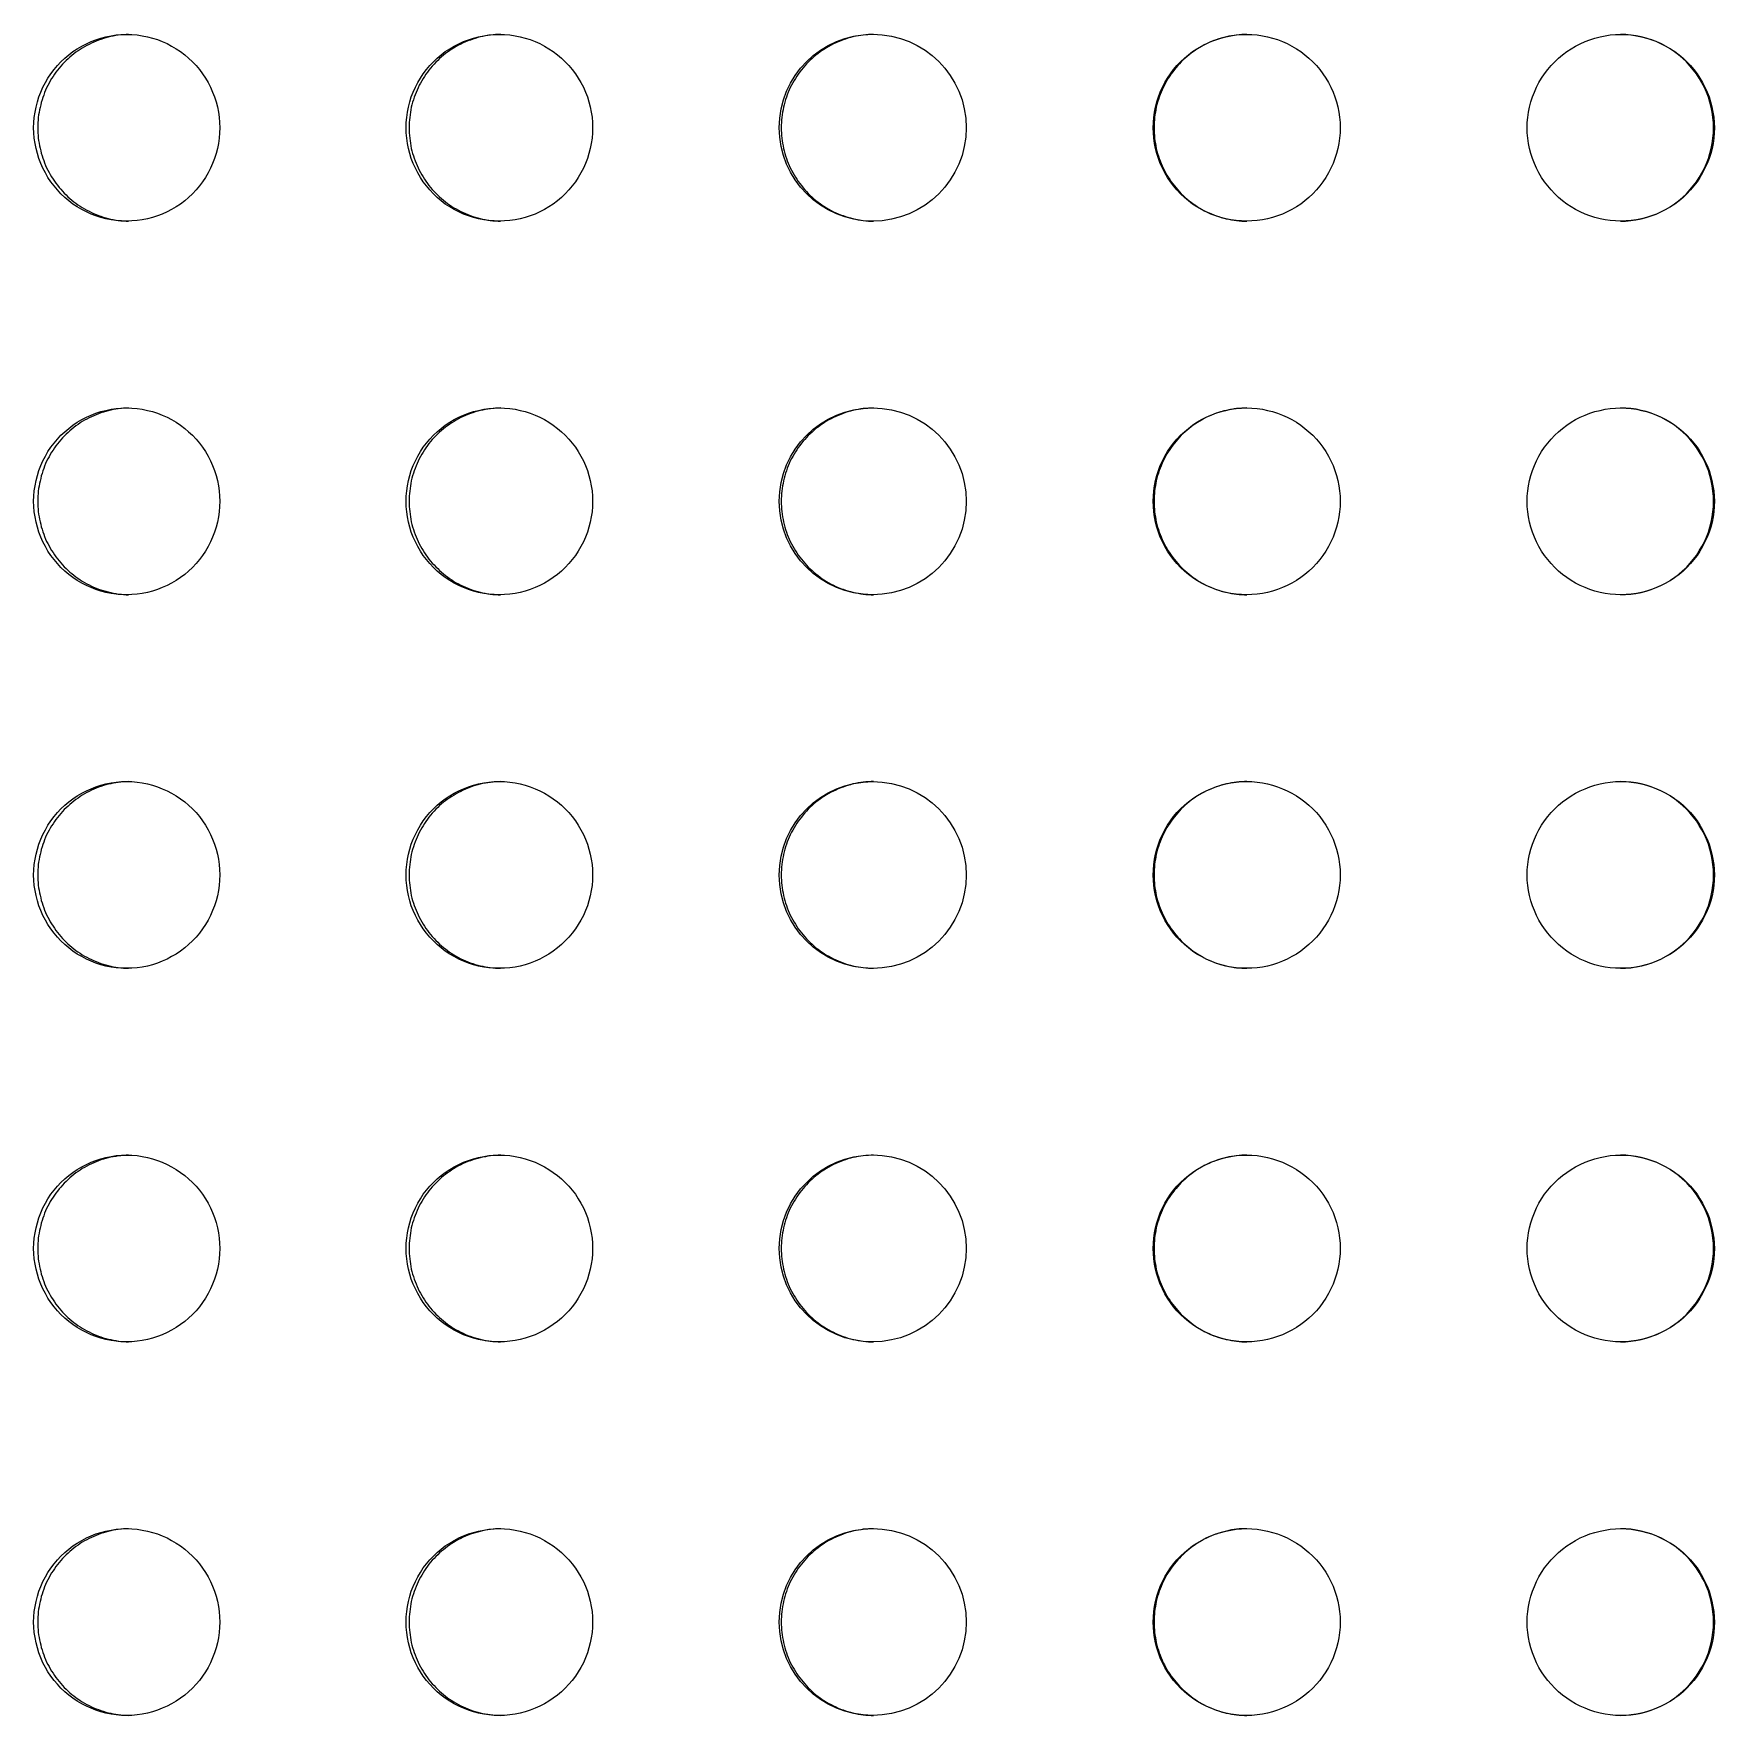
# Model space of a CAD drawing. Extents: x 0 to 246, y 3 to 226.
# Drawn here: x 85.6 to 101.77, y 76.25 to 92.44 of the extents above; entities that cross this region are included whole.
import ezdxf

# ---------------------------------------------------------------- set-up
doc = ezdxf.new("R2010")
doc.units = 0
doc.layers.add('LIVELLO_1', color=160, linetype='Continuous')

# ---------------------------------------------------------------- blocks, each defined once
blk = doc.blocks.new('AI9-BLK1')
at = {"layer": 'LIVELLO_1', "color": 7}
for centre in [(-29.177, -19.217), (-29.177, -22.811), (-29.177, -26.406), (-29.177, -29.998), (-29.177, -33.592)]:
    blk.add_circle(centre, 0.899, dxfattribs=at)
for points, knots in [([(-37.249, -19.217), (-37.249, -19.351), (-37.217, -19.486), (-37.159, -19.607), (-37.102, -19.728), (-37.016, -19.836), (-36.911, -19.921), (-36.807, -20.004), (-36.684, -20.063), (-36.553, -20.094), (-36.422, -20.123), (-36.286, -20.123), (-36.155, -20.094), (-36.025, -20.063), (-35.901, -20.004), (-35.796, -19.921), (-35.692, -19.836), (-35.606, -19.728), (-35.548, -19.607), (-35.489, -19.487), (-35.459, -19.353), (-35.459, -19.217), (-35.459, -19.083), (-35.489, -18.949), (-35.548, -18.828), (-35.606, -18.708), (-35.692, -18.599), (-35.796, -18.515), (-35.901, -18.432), (-36.025, -18.371), (-36.155, -18.342), (-36.286, -18.312), (-36.422, -18.312), (-36.553, -18.342), (-36.684, -18.373), (-36.807, -18.432), (-36.911, -18.515), (-37.016, -18.599), (-37.102, -18.708), (-37.159, -18.828), (-37.217, -18.949), (-37.249, -19.085), (-37.249, -19.217)], [0, 0, 0, 0, 1, 1, 1, 2, 2, 2, 3, 3, 3, 4, 4, 4, 5, 5, 5, 6, 6, 6, 7, 7, 7, 8, 8, 8, 9, 9, 9, 10, 10, 10, 11, 11, 11, 12, 12, 12, 13, 13, 13, 14, 14, 14, 14]), ([(-36.335, -18.32), (-36.402, -18.322), (-36.468, -18.329), (-36.531, -18.346), (-36.595, -18.362), (-36.656, -18.385), (-36.716, -18.416), (-36.775, -18.444), (-36.83, -18.48), (-36.881, -18.522), (-36.932, -18.564), (-36.979, -18.612), (-37.019, -18.663), (-37.06, -18.716), (-37.095, -18.772), (-37.124, -18.833), (-37.151, -18.894), (-37.173, -18.957), (-37.187, -19.022), (-37.203, -19.085), (-37.209, -19.151), (-37.209, -19.217), (-37.209, -19.284), (-37.203, -19.35), (-37.187, -19.415), (-37.173, -19.479), (-37.151, -19.542), (-37.124, -19.602), (-37.095, -19.662), (-37.06, -19.719), (-37.019, -19.771), (-36.979, -19.824), (-36.933, -19.871), (-36.882, -19.914), (-36.832, -19.955), (-36.775, -19.992), (-36.716, -20.02), (-36.658, -20.051), (-36.595, -20.073), (-36.531, -20.09), (-36.468, -20.106), (-36.402, -20.115), (-36.335, -20.116)], [0, 0, 0, 0, 1, 1, 1, 2, 2, 2, 3, 3, 3, 4, 4, 4, 5, 5, 5, 6, 6, 6, 7, 7, 7, 8, 8, 8, 9, 9, 9, 10, 10, 10, 11, 11, 11, 12, 12, 12, 13, 13, 13, 14, 14, 14, 14]), ([(-33.666, -19.217), (-33.666, -19.351), (-33.636, -19.486), (-33.577, -19.607), (-33.519, -19.728), (-33.433, -19.836), (-33.329, -19.921), (-33.224, -20.004), (-33.1, -20.063), (-32.969, -20.094), (-32.838, -20.123), (-32.7, -20.123), (-32.569, -20.094), (-32.439, -20.063), (-32.314, -20.004), (-32.21, -19.921), (-32.105, -19.836), (-32.019, -19.728), (-31.961, -19.607), (-31.902, -19.487), (-31.872, -19.353), (-31.872, -19.217), (-31.872, -19.083), (-31.902, -18.949), (-31.961, -18.828), (-32.019, -18.708), (-32.105, -18.599), (-32.21, -18.515), (-32.314, -18.432), (-32.439, -18.371), (-32.569, -18.342), (-32.7, -18.312), (-32.838, -18.312), (-32.969, -18.342), (-33.1, -18.373), (-33.224, -18.432), (-33.329, -18.515), (-33.433, -18.599), (-33.519, -18.708), (-33.577, -18.828), (-33.636, -18.949), (-33.666, -19.085), (-33.666, -19.217)], [0, 0, 0, 0, 1, 1, 1, 2, 2, 2, 3, 3, 3, 4, 4, 4, 5, 5, 5, 6, 6, 6, 7, 7, 7, 8, 8, 8, 9, 9, 9, 10, 10, 10, 11, 11, 11, 12, 12, 12, 13, 13, 13, 14, 14, 14, 14]), ([(-32.755, -18.32), (-32.821, -18.32), (-32.887, -18.329), (-32.953, -18.344), (-33.017, -18.36), (-33.079, -18.384), (-33.139, -18.412), (-33.199, -18.442), (-33.254, -18.479), (-33.307, -18.519), (-33.358, -18.562), (-33.404, -18.61), (-33.446, -18.662), (-33.487, -18.715), (-33.521, -18.771), (-33.55, -18.832), (-33.579, -18.892), (-33.6, -18.955), (-33.616, -19.02), (-33.629, -19.085), (-33.637, -19.151), (-33.637, -19.217), (-33.637, -19.285), (-33.629, -19.35), (-33.616, -19.416), (-33.6, -19.48), (-33.579, -19.544), (-33.55, -19.603), (-33.521, -19.664), (-33.487, -19.72), (-33.446, -19.773), (-33.404, -19.825), (-33.358, -19.874), (-33.307, -19.915), (-33.256, -19.957), (-33.199, -19.993), (-33.14, -20.022), (-33.081, -20.053), (-33.017, -20.074), (-32.953, -20.092), (-32.889, -20.106), (-32.823, -20.115), (-32.757, -20.116)], [0, 0, 0, 0, 1, 1, 1, 2, 2, 2, 3, 3, 3, 4, 4, 4, 5, 5, 5, 6, 6, 6, 7, 7, 7, 8, 8, 8, 9, 9, 9, 10, 10, 10, 11, 11, 11, 12, 12, 12, 13, 13, 13, 14, 14, 14, 14]), ([(-29.169, -18.32), (-29.235, -18.32), (-29.302, -18.328), (-29.367, -18.343), (-29.432, -18.359), (-29.494, -18.382), (-29.554, -18.41), (-29.615, -18.441), (-29.672, -18.478), (-29.723, -18.518), (-29.775, -18.56), (-29.822, -18.608), (-29.863, -18.661), (-29.904, -18.713), (-29.941, -18.77), (-29.97, -18.83), (-29.999, -18.891), (-30.02, -18.954), (-30.034, -19.02), (-30.049, -19.085), (-30.057, -19.151), (-30.057, -19.217), (-30.057, -19.285), (-30.049, -19.351), (-30.034, -19.416), (-30.02, -19.482), (-29.999, -19.544), (-29.97, -19.604), (-29.941, -19.665), (-29.904, -19.722), (-29.863, -19.774), (-29.822, -19.828), (-29.775, -19.875), (-29.723, -19.918), (-29.672, -19.958), (-29.615, -19.995), (-29.554, -20.026), (-29.495, -20.054), (-29.432, -20.075), (-29.367, -20.092), (-29.302, -20.108), (-29.235, -20.116), (-29.169, -20.116)], [0, 0, 0, 0, 1, 1, 1, 2, 2, 2, 3, 3, 3, 4, 4, 4, 5, 5, 5, 6, 6, 6, 7, 7, 7, 8, 8, 8, 9, 9, 9, 10, 10, 10, 11, 11, 11, 12, 12, 12, 13, 13, 13, 14, 14, 14, 14]), ([(-26.479, -19.217), (-26.479, -19.351), (-26.449, -19.486), (-26.39, -19.607), (-26.332, -19.728), (-26.246, -19.836), (-26.14, -19.921), (-26.036, -20.004), (-25.911, -20.063), (-25.781, -20.094), (-25.648, -20.123), (-25.511, -20.123), (-25.379, -20.094), (-25.248, -20.063), (-25.124, -20.004), (-25.019, -19.921), (-24.914, -19.836), (-24.828, -19.728), (-24.769, -19.607), (-24.711, -19.487), (-24.68, -19.353), (-24.68, -19.217), (-24.68, -19.083), (-24.711, -18.949), (-24.769, -18.828), (-24.828, -18.708), (-24.914, -18.599), (-25.019, -18.515), (-25.124, -18.432), (-25.248, -18.371), (-25.379, -18.342), (-25.511, -18.312), (-25.648, -18.312), (-25.781, -18.342), (-25.911, -18.373), (-26.036, -18.432), (-26.14, -18.515), (-26.246, -18.599), (-26.332, -18.706), (-26.39, -18.828), (-26.449, -18.949), (-26.479, -19.085), (-26.479, -19.217)], [0, 0, 0, 0, 1, 1, 1, 2, 2, 2, 3, 3, 3, 4, 4, 4, 5, 5, 5, 6, 6, 6, 7, 7, 7, 8, 8, 8, 9, 9, 9, 10, 10, 10, 11, 11, 11, 12, 12, 12, 13, 13, 13, 14, 14, 14, 14]), ([(-25.577, -18.32), (-25.643, -18.32), (-25.71, -18.327), (-25.775, -18.342), (-25.841, -18.356), (-25.904, -18.381), (-25.965, -18.409), (-26.025, -18.439), (-26.082, -18.475), (-26.134, -18.515), (-26.187, -18.559), (-26.234, -18.605), (-26.275, -18.658), (-26.318, -18.712), (-26.354, -18.768), (-26.383, -18.829), (-26.412, -18.89), (-26.434, -18.953), (-26.449, -19.019), (-26.463, -19.085), (-26.471, -19.151), (-26.471, -19.217), (-26.471, -19.285), (-26.463, -19.351), (-26.449, -19.417), (-26.434, -19.482), (-26.412, -19.545), (-26.383, -19.606), (-26.354, -19.666), (-26.318, -19.724), (-26.275, -19.777), (-26.234, -19.829), (-26.187, -19.878), (-26.134, -19.919), (-26.082, -19.96), (-26.025, -19.998), (-25.965, -20.027), (-25.904, -20.055), (-25.841, -20.077), (-25.776, -20.093), (-25.71, -20.108), (-25.644, -20.116), (-25.577, -20.116)], [0, 0, 0, 0, 1, 1, 1, 2, 2, 2, 3, 3, 3, 4, 4, 4, 5, 5, 5, 6, 6, 6, 7, 7, 7, 8, 8, 8, 9, 9, 9, 10, 10, 10, 11, 11, 11, 12, 12, 12, 13, 13, 13, 14, 14, 14, 14]), ([(-22.882, -19.217), (-22.882, -19.351), (-22.85, -19.486), (-22.792, -19.607), (-22.733, -19.728), (-22.647, -19.836), (-22.541, -19.921), (-22.436, -20.004), (-22.312, -20.063), (-22.181, -20.094), (-22.05, -20.123), (-21.912, -20.123), (-21.782, -20.094), (-21.651, -20.063), (-21.525, -20.004), (-21.42, -19.921), (-21.315, -19.836), (-21.229, -19.728), (-21.171, -19.607), (-21.111, -19.487), (-21.081, -19.353), (-21.081, -19.217), (-21.081, -19.083), (-21.113, -18.949), (-21.171, -18.828), (-21.229, -18.708), (-21.315, -18.599), (-21.42, -18.515), (-21.525, -18.432), (-21.651, -18.371), (-21.782, -18.342), (-21.912, -18.312), (-22.05, -18.312), (-22.181, -18.342), (-22.312, -18.373), (-22.436, -18.432), (-22.541, -18.515), (-22.647, -18.599), (-22.733, -18.706), (-22.792, -18.828), (-22.85, -18.949), (-22.882, -19.085), (-22.882, -19.217)], [0, 0, 0, 0, 1, 1, 1, 2, 2, 2, 3, 3, 3, 4, 4, 4, 5, 5, 5, 6, 6, 6, 7, 7, 7, 8, 8, 8, 9, 9, 9, 10, 10, 10, 11, 11, 11, 12, 12, 12, 13, 13, 13, 14, 14, 14, 14]), ([(-21.984, -20.116), (-21.852, -20.116), (-21.717, -20.085), (-21.595, -20.027), (-21.474, -19.969), (-21.366, -19.882), (-21.284, -19.777), (-21.201, -19.672), (-21.14, -19.548), (-21.111, -19.417), (-21.081, -19.287), (-21.081, -19.149), (-21.111, -19.019), (-21.14, -18.888), (-21.2, -18.764), (-21.284, -18.659), (-21.366, -18.554), (-21.474, -18.467), (-21.595, -18.409), (-21.717, -18.35), (-21.85, -18.32), (-21.984, -18.32)], [0, 0, 0, 0, 1, 1, 1, 2, 2, 2, 3, 3, 3, 4, 4, 4, 5, 5, 5, 6, 6, 6, 7, 7, 7, 7]), ([(-37.249, -22.811), (-37.249, -22.944), (-37.217, -23.08), (-37.159, -23.201), (-37.102, -23.322), (-37.016, -23.43), (-36.911, -23.514), (-36.807, -23.598), (-36.684, -23.658), (-36.553, -23.687), (-36.422, -23.717), (-36.286, -23.717), (-36.155, -23.687), (-36.025, -23.658), (-35.901, -23.598), (-35.796, -23.514), (-35.692, -23.43), (-35.606, -23.322), (-35.548, -23.201), (-35.489, -23.08), (-35.459, -22.946), (-35.459, -22.811), (-35.459, -22.678), (-35.489, -22.542), (-35.548, -22.421), (-35.606, -22.301), (-35.692, -22.192), (-35.796, -22.109), (-35.901, -22.025), (-36.025, -21.964), (-36.155, -21.936), (-36.286, -21.905), (-36.422, -21.905), (-36.553, -21.936), (-36.684, -21.965), (-36.807, -22.025), (-36.911, -22.109), (-37.016, -22.192), (-37.102, -22.301), (-37.159, -22.421), (-37.217, -22.543), (-37.249, -22.678), (-37.249, -22.811)], [0, 0, 0, 0, 1, 1, 1, 2, 2, 2, 3, 3, 3, 4, 4, 4, 5, 5, 5, 6, 6, 6, 7, 7, 7, 8, 8, 8, 9, 9, 9, 10, 10, 10, 11, 11, 11, 12, 12, 12, 13, 13, 13, 14, 14, 14, 14]), ([(-36.335, -21.913), (-36.402, -21.914), (-36.468, -21.924), (-36.531, -21.94), (-36.595, -21.955), (-36.656, -21.979), (-36.716, -22.008), (-36.775, -22.038), (-36.83, -22.073), (-36.881, -22.116), (-36.932, -22.158), (-36.979, -22.207), (-37.019, -22.258), (-37.06, -22.309), (-37.095, -22.367), (-37.124, -22.426), (-37.151, -22.486), (-37.173, -22.551), (-37.187, -22.616), (-37.203, -22.679), (-37.209, -22.746), (-37.209, -22.811), (-37.209, -22.877), (-37.203, -22.943), (-37.187, -23.008), (-37.173, -23.073), (-37.151, -23.137), (-37.124, -23.196), (-37.095, -23.256), (-37.06, -23.313), (-37.019, -23.365), (-36.979, -23.418), (-36.933, -23.465), (-36.882, -23.507), (-36.832, -23.548), (-36.775, -23.586), (-36.716, -23.615), (-36.658, -23.646), (-36.595, -23.667), (-36.531, -23.683), (-36.468, -23.701), (-36.402, -23.709), (-36.335, -23.71)], [0, 0, 0, 0, 1, 1, 1, 2, 2, 2, 3, 3, 3, 4, 4, 4, 5, 5, 5, 6, 6, 6, 7, 7, 7, 8, 8, 8, 9, 9, 9, 10, 10, 10, 11, 11, 11, 12, 12, 12, 13, 13, 13, 14, 14, 14, 14]), ([(-33.666, -22.811), (-33.666, -22.944), (-33.636, -23.08), (-33.577, -23.201), (-33.519, -23.322), (-33.433, -23.43), (-33.329, -23.514), (-33.224, -23.598), (-33.1, -23.658), (-32.969, -23.687), (-32.838, -23.717), (-32.7, -23.717), (-32.569, -23.687), (-32.439, -23.658), (-32.314, -23.598), (-32.21, -23.514), (-32.105, -23.43), (-32.019, -23.322), (-31.961, -23.201), (-31.902, -23.08), (-31.872, -22.946), (-31.872, -22.811), (-31.872, -22.678), (-31.902, -22.542), (-31.961, -22.421), (-32.019, -22.301), (-32.105, -22.192), (-32.21, -22.109), (-32.314, -22.025), (-32.439, -21.964), (-32.569, -21.936), (-32.7, -21.905), (-32.838, -21.905), (-32.969, -21.936), (-33.1, -21.965), (-33.224, -22.025), (-33.329, -22.109), (-33.433, -22.192), (-33.519, -22.301), (-33.577, -22.421), (-33.636, -22.543), (-33.666, -22.678), (-33.666, -22.811)], [0, 0, 0, 0, 1, 1, 1, 2, 2, 2, 3, 3, 3, 4, 4, 4, 5, 5, 5, 6, 6, 6, 7, 7, 7, 8, 8, 8, 9, 9, 9, 10, 10, 10, 11, 11, 11, 12, 12, 12, 13, 13, 13, 14, 14, 14, 14]), ([(-32.755, -21.913), (-32.821, -21.913), (-32.887, -21.924), (-32.953, -21.939), (-33.017, -21.953), (-33.079, -21.977), (-33.139, -22.006), (-33.199, -22.037), (-33.254, -22.072), (-33.307, -22.114), (-33.358, -22.155), (-33.404, -22.202), (-33.446, -22.255), (-33.487, -22.308), (-33.521, -22.364), (-33.55, -22.425), (-33.579, -22.485), (-33.6, -22.548), (-33.616, -22.614), (-33.629, -22.679), (-33.637, -22.745), (-33.637, -22.811), (-33.637, -22.877), (-33.629, -22.943), (-33.616, -23.009), (-33.6, -23.075), (-33.579, -23.138), (-33.55, -23.197), (-33.521, -23.258), (-33.487, -23.314), (-33.446, -23.367), (-33.404, -23.419), (-33.358, -23.466), (-33.307, -23.508), (-33.256, -23.551), (-33.199, -23.588), (-33.14, -23.617), (-33.081, -23.647), (-33.017, -23.67), (-32.953, -23.685), (-32.889, -23.701), (-32.823, -23.709), (-32.757, -23.71)], [0, 0, 0, 0, 1, 1, 1, 2, 2, 2, 3, 3, 3, 4, 4, 4, 5, 5, 5, 6, 6, 6, 7, 7, 7, 8, 8, 8, 9, 9, 9, 10, 10, 10, 11, 11, 11, 12, 12, 12, 13, 13, 13, 14, 14, 14, 14]), ([(-29.169, -21.913), (-29.235, -21.913), (-29.302, -21.922), (-29.367, -21.937), (-29.432, -21.953), (-29.494, -21.975), (-29.554, -22.005), (-29.615, -22.035), (-29.672, -22.07), (-29.723, -22.112), (-29.775, -22.155), (-29.822, -22.201), (-29.863, -22.253), (-29.904, -22.306), (-29.941, -22.363), (-29.97, -22.423), (-29.999, -22.484), (-30.02, -22.547), (-30.034, -22.614), (-30.049, -22.679), (-30.057, -22.745), (-30.057, -22.811), (-30.057, -22.877), (-30.049, -22.944), (-30.034, -23.009), (-30.02, -23.076), (-29.999, -23.139), (-29.97, -23.198), (-29.941, -23.259), (-29.904, -23.317), (-29.863, -23.368), (-29.822, -23.421), (-29.775, -23.468), (-29.723, -23.51), (-29.672, -23.553), (-29.615, -23.589), (-29.554, -23.619), (-29.495, -23.648), (-29.432, -23.67), (-29.367, -23.685), (-29.302, -23.702), (-29.235, -23.709), (-29.169, -23.71)], [0, 0, 0, 0, 1, 1, 1, 2, 2, 2, 3, 3, 3, 4, 4, 4, 5, 5, 5, 6, 6, 6, 7, 7, 7, 8, 8, 8, 9, 9, 9, 10, 10, 10, 11, 11, 11, 12, 12, 12, 13, 13, 13, 14, 14, 14, 14]), ([(-26.479, -22.811), (-26.479, -22.944), (-26.449, -23.08), (-26.39, -23.201), (-26.332, -23.322), (-26.246, -23.43), (-26.14, -23.514), (-26.036, -23.598), (-25.911, -23.658), (-25.781, -23.687), (-25.648, -23.717), (-25.511, -23.717), (-25.379, -23.687), (-25.248, -23.658), (-25.124, -23.598), (-25.019, -23.514), (-24.914, -23.43), (-24.828, -23.322), (-24.769, -23.201), (-24.711, -23.08), (-24.68, -22.946), (-24.68, -22.811), (-24.68, -22.678), (-24.711, -22.542), (-24.769, -22.421), (-24.828, -22.301), (-24.914, -22.192), (-25.019, -22.109), (-25.124, -22.025), (-25.248, -21.964), (-25.379, -21.936), (-25.511, -21.905), (-25.648, -21.905), (-25.781, -21.936), (-25.911, -21.965), (-26.036, -22.025), (-26.14, -22.109), (-26.246, -22.192), (-26.332, -22.301), (-26.39, -22.421), (-26.449, -22.542), (-26.479, -22.678), (-26.479, -22.811)], [0, 0, 0, 0, 1, 1, 1, 2, 2, 2, 3, 3, 3, 4, 4, 4, 5, 5, 5, 6, 6, 6, 7, 7, 7, 8, 8, 8, 9, 9, 9, 10, 10, 10, 11, 11, 11, 12, 12, 12, 13, 13, 13, 14, 14, 14, 14]), ([(-25.577, -21.913), (-25.643, -21.913), (-25.71, -21.922), (-25.775, -21.936), (-25.841, -21.951), (-25.904, -21.974), (-25.965, -22.003), (-26.025, -22.032), (-26.082, -22.068), (-26.134, -22.109), (-26.187, -22.152), (-26.234, -22.198), (-26.275, -22.251), (-26.318, -22.305), (-26.354, -22.361), (-26.383, -22.422), (-26.412, -22.483), (-26.434, -22.546), (-26.449, -22.613), (-26.463, -22.678), (-26.471, -22.745), (-26.471, -22.811), (-26.471, -22.877), (-26.463, -22.944), (-26.449, -23.011), (-26.434, -23.076), (-26.412, -23.139), (-26.383, -23.2), (-26.354, -23.26), (-26.318, -23.318), (-26.275, -23.371), (-26.234, -23.423), (-26.187, -23.472), (-26.134, -23.512), (-26.082, -23.555), (-26.025, -23.591), (-25.965, -23.62), (-25.904, -23.649), (-25.841, -23.672), (-25.776, -23.686), (-25.71, -23.702), (-25.644, -23.71), (-25.577, -23.71)], [0, 0, 0, 0, 1, 1, 1, 2, 2, 2, 3, 3, 3, 4, 4, 4, 5, 5, 5, 6, 6, 6, 7, 7, 7, 8, 8, 8, 9, 9, 9, 10, 10, 10, 11, 11, 11, 12, 12, 12, 13, 13, 13, 14, 14, 14, 14]), ([(-22.882, -22.811), (-22.882, -22.944), (-22.85, -23.08), (-22.792, -23.201), (-22.733, -23.322), (-22.647, -23.43), (-22.541, -23.514), (-22.436, -23.598), (-22.312, -23.658), (-22.181, -23.687), (-22.05, -23.717), (-21.912, -23.717), (-21.782, -23.687), (-21.651, -23.658), (-21.525, -23.598), (-21.42, -23.514), (-21.315, -23.43), (-21.229, -23.322), (-21.171, -23.201), (-21.111, -23.08), (-21.081, -22.946), (-21.081, -22.811), (-21.081, -22.678), (-21.113, -22.542), (-21.171, -22.421), (-21.229, -22.301), (-21.315, -22.192), (-21.42, -22.109), (-21.525, -22.025), (-21.651, -21.964), (-21.782, -21.936), (-21.912, -21.905), (-22.05, -21.905), (-22.181, -21.936), (-22.312, -21.965), (-22.436, -22.025), (-22.541, -22.109), (-22.647, -22.192), (-22.733, -22.301), (-22.792, -22.421), (-22.85, -22.542), (-22.882, -22.678), (-22.882, -22.811)], [0, 0, 0, 0, 1, 1, 1, 2, 2, 2, 3, 3, 3, 4, 4, 4, 5, 5, 5, 6, 6, 6, 7, 7, 7, 8, 8, 8, 9, 9, 9, 10, 10, 10, 11, 11, 11, 12, 12, 12, 13, 13, 13, 14, 14, 14, 14]), ([(-21.984, -23.71), (-21.852, -23.71), (-21.717, -23.679), (-21.595, -23.62), (-21.474, -23.562), (-21.366, -23.477), (-21.284, -23.371), (-21.201, -23.266), (-21.14, -23.142), (-21.111, -23.011), (-21.081, -22.879), (-21.081, -22.744), (-21.111, -22.613), (-21.14, -22.481), (-21.2, -22.357), (-21.284, -22.252), (-21.366, -22.147), (-21.474, -22.061), (-21.595, -22.003), (-21.717, -21.944), (-21.85, -21.913), (-21.984, -21.913)], [0, 0, 0, 0, 1, 1, 1, 2, 2, 2, 3, 3, 3, 4, 4, 4, 5, 5, 5, 6, 6, 6, 7, 7, 7, 7]), ([(-37.249, -26.406), (-37.249, -26.538), (-37.217, -26.673), (-37.159, -26.794), (-37.102, -26.917), (-37.016, -27.023), (-36.911, -27.108), (-36.807, -27.191), (-36.684, -27.251), (-36.553, -27.282), (-36.422, -27.31), (-36.286, -27.31), (-36.155, -27.282), (-36.025, -27.251), (-35.901, -27.191), (-35.796, -27.108), (-35.692, -27.023), (-35.606, -26.917), (-35.548, -26.794), (-35.489, -26.673), (-35.459, -26.54), (-35.459, -26.405), (-35.459, -26.27), (-35.489, -26.136), (-35.548, -26.015), (-35.606, -25.894), (-35.692, -25.786), (-35.796, -25.702), (-35.901, -25.619), (-36.025, -25.56), (-36.155, -25.529), (-36.286, -25.499), (-36.422, -25.499), (-36.553, -25.529), (-36.684, -25.56), (-36.807, -25.619), (-36.911, -25.702), (-37.016, -25.786), (-37.102, -25.894), (-37.159, -26.015), (-37.217, -26.137), (-37.249, -26.27), (-37.249, -26.406)], [0, 0, 0, 0, 1, 1, 1, 2, 2, 2, 3, 3, 3, 4, 4, 4, 5, 5, 5, 6, 6, 6, 7, 7, 7, 8, 8, 8, 9, 9, 9, 10, 10, 10, 11, 11, 11, 12, 12, 12, 13, 13, 13, 14, 14, 14, 14]), ([(-36.335, -25.507), (-36.402, -25.509), (-36.468, -25.517), (-36.531, -25.533), (-36.595, -25.549), (-36.656, -25.572), (-36.716, -25.601), (-36.775, -25.631), (-36.83, -25.668), (-36.881, -25.711), (-36.932, -25.751), (-36.979, -25.799), (-37.019, -25.852), (-37.06, -25.903), (-37.095, -25.961), (-37.124, -26.02), (-37.151, -26.081), (-37.173, -26.144), (-37.187, -26.207), (-37.203, -26.272), (-37.209, -26.339), (-37.209, -26.406), (-37.209, -26.471), (-37.203, -26.537), (-37.187, -26.601), (-37.173, -26.666), (-37.151, -26.73), (-37.124, -26.789), (-37.095, -26.849), (-37.06, -26.906), (-37.019, -26.958), (-36.979, -27.011), (-36.933, -27.059), (-36.882, -27.101), (-36.832, -27.141), (-36.775, -27.179), (-36.716, -27.209), (-36.658, -27.238), (-36.595, -27.261), (-36.531, -27.277), (-36.468, -27.294), (-36.402, -27.302), (-36.335, -27.303)], [0, 0, 0, 0, 1, 1, 1, 2, 2, 2, 3, 3, 3, 4, 4, 4, 5, 5, 5, 6, 6, 6, 7, 7, 7, 8, 8, 8, 9, 9, 9, 10, 10, 10, 11, 11, 11, 12, 12, 12, 13, 13, 13, 14, 14, 14, 14]), ([(-33.666, -26.406), (-33.666, -26.538), (-33.636, -26.673), (-33.577, -26.794), (-33.519, -26.917), (-33.433, -27.023), (-33.329, -27.108), (-33.224, -27.191), (-33.1, -27.251), (-32.969, -27.282), (-32.838, -27.31), (-32.7, -27.31), (-32.569, -27.282), (-32.439, -27.251), (-32.314, -27.191), (-32.21, -27.108), (-32.105, -27.023), (-32.019, -26.917), (-31.961, -26.794), (-31.902, -26.673), (-31.872, -26.54), (-31.872, -26.405), (-31.872, -26.27), (-31.902, -26.136), (-31.961, -26.015), (-32.019, -25.894), (-32.105, -25.786), (-32.21, -25.702), (-32.314, -25.619), (-32.439, -25.56), (-32.569, -25.529), (-32.7, -25.499), (-32.838, -25.499), (-32.969, -25.529), (-33.1, -25.56), (-33.224, -25.619), (-33.329, -25.702), (-33.433, -25.786), (-33.519, -25.894), (-33.577, -26.015), (-33.636, -26.137), (-33.666, -26.27), (-33.666, -26.406)], [0, 0, 0, 0, 1, 1, 1, 2, 2, 2, 3, 3, 3, 4, 4, 4, 5, 5, 5, 6, 6, 6, 7, 7, 7, 8, 8, 8, 9, 9, 9, 10, 10, 10, 11, 11, 11, 12, 12, 12, 13, 13, 13, 14, 14, 14, 14]), ([(-32.755, -25.507), (-32.821, -25.509), (-32.887, -25.517), (-32.953, -25.531), (-33.017, -25.548), (-33.079, -25.57), (-33.139, -25.601), (-33.199, -25.63), (-33.254, -25.666), (-33.307, -25.706), (-33.358, -25.748), (-33.404, -25.797), (-33.446, -25.849), (-33.487, -25.902), (-33.521, -25.96), (-33.55, -26.019), (-33.579, -26.079), (-33.6, -26.143), (-33.616, -26.207), (-33.629, -26.272), (-33.637, -26.338), (-33.637, -26.406), (-33.637, -26.471), (-33.629, -26.538), (-33.616, -26.603), (-33.6, -26.668), (-33.579, -26.731), (-33.55, -26.79), (-33.521, -26.851), (-33.487, -26.907), (-33.446, -26.96), (-33.404, -27.012), (-33.358, -27.061), (-33.307, -27.102), (-33.256, -27.144), (-33.199, -27.181), (-33.14, -27.211), (-33.081, -27.24), (-33.017, -27.264), (-32.953, -27.279), (-32.889, -27.294), (-32.823, -27.302), (-32.757, -27.303)], [0, 0, 0, 0, 1, 1, 1, 2, 2, 2, 3, 3, 3, 4, 4, 4, 5, 5, 5, 6, 6, 6, 7, 7, 7, 8, 8, 8, 9, 9, 9, 10, 10, 10, 11, 11, 11, 12, 12, 12, 13, 13, 13, 14, 14, 14, 14]), ([(-29.169, -25.507), (-29.235, -25.507), (-29.302, -25.515), (-29.367, -25.53), (-29.432, -25.548), (-29.494, -25.569), (-29.554, -25.599), (-29.615, -25.628), (-29.672, -25.663), (-29.723, -25.705), (-29.775, -25.747), (-29.822, -25.795), (-29.863, -25.848), (-29.904, -25.9), (-29.941, -25.957), (-29.97, -26.018), (-29.999, -26.078), (-30.02, -26.141), (-30.034, -26.207), (-30.049, -26.272), (-30.057, -26.338), (-30.057, -26.406), (-30.057, -26.471), (-30.049, -26.538), (-30.034, -26.603), (-30.02, -26.668), (-29.999, -26.732), (-29.97, -26.791), (-29.941, -26.852), (-29.904, -26.91), (-29.863, -26.963), (-29.822, -27.014), (-29.775, -27.062), (-29.723, -27.105), (-29.672, -27.147), (-29.615, -27.182), (-29.554, -27.211), (-29.495, -27.241), (-29.432, -27.265), (-29.367, -27.279), (-29.302, -27.295), (-29.235, -27.302), (-29.169, -27.303)], [0, 0, 0, 0, 1, 1, 1, 2, 2, 2, 3, 3, 3, 4, 4, 4, 5, 5, 5, 6, 6, 6, 7, 7, 7, 8, 8, 8, 9, 9, 9, 10, 10, 10, 11, 11, 11, 12, 12, 12, 13, 13, 13, 14, 14, 14, 14]), ([(-26.479, -26.406), (-26.479, -26.538), (-26.449, -26.673), (-26.39, -26.794), (-26.332, -26.917), (-26.246, -27.023), (-26.14, -27.108), (-26.036, -27.191), (-25.911, -27.251), (-25.781, -27.282), (-25.648, -27.31), (-25.511, -27.31), (-25.379, -27.282), (-25.248, -27.251), (-25.124, -27.191), (-25.019, -27.108), (-24.914, -27.023), (-24.828, -26.917), (-24.769, -26.794), (-24.711, -26.673), (-24.68, -26.54), (-24.68, -26.405), (-24.68, -26.27), (-24.711, -26.136), (-24.769, -26.015), (-24.828, -25.894), (-24.914, -25.786), (-25.019, -25.702), (-25.124, -25.619), (-25.248, -25.56), (-25.379, -25.529), (-25.511, -25.499), (-25.648, -25.499), (-25.781, -25.529), (-25.911, -25.56), (-26.036, -25.619), (-26.14, -25.702), (-26.246, -25.786), (-26.332, -25.894), (-26.39, -26.015), (-26.449, -26.137), (-26.479, -26.27), (-26.479, -26.406)], [0, 0, 0, 0, 1, 1, 1, 2, 2, 2, 3, 3, 3, 4, 4, 4, 5, 5, 5, 6, 6, 6, 7, 7, 7, 8, 8, 8, 9, 9, 9, 10, 10, 10, 11, 11, 11, 12, 12, 12, 13, 13, 13, 14, 14, 14, 14]), ([(-25.577, -25.507), (-25.643, -25.507), (-25.71, -25.515), (-25.775, -25.529), (-25.841, -25.545), (-25.904, -25.568), (-25.965, -25.597), (-26.025, -25.625), (-26.082, -25.662), (-26.134, -25.702), (-26.187, -25.745), (-26.234, -25.794), (-26.275, -25.846), (-26.318, -25.899), (-26.354, -25.956), (-26.383, -26.016), (-26.412, -26.076), (-26.434, -26.141), (-26.449, -26.206), (-26.463, -26.27), (-26.471, -26.338), (-26.471, -26.406), (-26.471, -26.472), (-26.463, -26.538), (-26.449, -26.604), (-26.434, -26.669), (-26.412, -26.732), (-26.383, -26.793), (-26.354, -26.853), (-26.318, -26.911), (-26.275, -26.964), (-26.234, -27.016), (-26.187, -27.065), (-26.134, -27.107), (-26.082, -27.15), (-26.025, -27.183), (-25.965, -27.214), (-25.904, -27.242), (-25.841, -27.267), (-25.776, -27.28), (-25.71, -27.296), (-25.644, -27.303), (-25.577, -27.303)], [0, 0, 0, 0, 1, 1, 1, 2, 2, 2, 3, 3, 3, 4, 4, 4, 5, 5, 5, 6, 6, 6, 7, 7, 7, 8, 8, 8, 9, 9, 9, 10, 10, 10, 11, 11, 11, 12, 12, 12, 13, 13, 13, 14, 14, 14, 14]), ([(-22.882, -26.406), (-22.882, -26.538), (-22.85, -26.673), (-22.792, -26.794), (-22.733, -26.917), (-22.647, -27.023), (-22.541, -27.108), (-22.436, -27.191), (-22.312, -27.251), (-22.181, -27.282), (-22.05, -27.31), (-21.912, -27.31), (-21.782, -27.282), (-21.651, -27.251), (-21.525, -27.191), (-21.42, -27.108), (-21.315, -27.023), (-21.229, -26.917), (-21.171, -26.794), (-21.111, -26.673), (-21.081, -26.54), (-21.081, -26.405), (-21.081, -26.27), (-21.113, -26.136), (-21.171, -26.015), (-21.229, -25.894), (-21.315, -25.786), (-21.42, -25.702), (-21.525, -25.619), (-21.651, -25.56), (-21.782, -25.529), (-21.912, -25.499), (-22.05, -25.499), (-22.181, -25.529), (-22.312, -25.56), (-22.436, -25.619), (-22.541, -25.702), (-22.647, -25.786), (-22.733, -25.894), (-22.792, -26.015), (-22.85, -26.137), (-22.882, -26.27), (-22.882, -26.406)], [0, 0, 0, 0, 1, 1, 1, 2, 2, 2, 3, 3, 3, 4, 4, 4, 5, 5, 5, 6, 6, 6, 7, 7, 7, 8, 8, 8, 9, 9, 9, 10, 10, 10, 11, 11, 11, 12, 12, 12, 13, 13, 13, 14, 14, 14, 14]), ([(-21.984, -27.303), (-21.852, -27.303), (-21.717, -27.272), (-21.595, -27.214), (-21.474, -27.155), (-21.366, -27.069), (-21.284, -26.964), (-21.201, -26.86), (-21.14, -26.735), (-21.111, -26.604), (-21.081, -26.474), (-21.081, -26.337), (-21.111, -26.206), (-21.14, -26.075), (-21.2, -25.951), (-21.284, -25.846), (-21.366, -25.742), (-21.474, -25.655), (-21.595, -25.597), (-21.717, -25.538), (-21.85, -25.507), (-21.984, -25.507)], [0, 0, 0, 0, 1, 1, 1, 2, 2, 2, 3, 3, 3, 4, 4, 4, 5, 5, 5, 6, 6, 6, 7, 7, 7, 7]), ([(-37.249, -29.998), (-37.249, -30.132), (-37.217, -30.267), (-37.159, -30.388), (-37.102, -30.51), (-37.016, -30.617), (-36.911, -30.7), (-36.807, -30.786), (-36.684, -30.845), (-36.553, -30.874), (-36.422, -30.905), (-36.286, -30.904), (-36.155, -30.874), (-36.025, -30.845), (-35.901, -30.786), (-35.796, -30.7), (-35.692, -30.617), (-35.606, -30.51), (-35.548, -30.388), (-35.489, -30.267), (-35.459, -30.134), (-35.459, -29.998), (-35.459, -29.865), (-35.489, -29.729), (-35.548, -29.608), (-35.606, -29.486), (-35.692, -29.379), (-35.796, -29.297), (-35.901, -29.212), (-36.025, -29.153), (-36.155, -29.123), (-36.286, -29.092), (-36.422, -29.092), (-36.553, -29.123), (-36.684, -29.153), (-36.807, -29.212), (-36.911, -29.297), (-37.016, -29.379), (-37.102, -29.486), (-37.159, -29.608), (-37.217, -29.731), (-37.249, -29.866), (-37.249, -29.998)], [0, 0, 0, 0, 1, 1, 1, 2, 2, 2, 3, 3, 3, 4, 4, 4, 5, 5, 5, 6, 6, 6, 7, 7, 7, 8, 8, 8, 9, 9, 9, 10, 10, 10, 11, 11, 11, 12, 12, 12, 13, 13, 13, 14, 14, 14, 14]), ([(-36.335, -29.101), (-36.402, -29.103), (-36.468, -29.111), (-36.531, -29.127), (-36.595, -29.142), (-36.656, -29.166), (-36.716, -29.194), (-36.775, -29.225), (-36.83, -29.26), (-36.881, -29.303), (-36.932, -29.345), (-36.979, -29.393), (-37.019, -29.446), (-37.06, -29.497), (-37.095, -29.554), (-37.124, -29.613), (-37.151, -29.675), (-37.173, -29.737), (-37.187, -29.803), (-37.203, -29.867), (-37.209, -29.933), (-37.209, -29.998), (-37.209, -30.064), (-37.203, -30.13), (-37.187, -30.196), (-37.173, -30.261), (-37.151, -30.324), (-37.124, -30.383), (-37.095, -30.443), (-37.06, -30.5), (-37.019, -30.553), (-36.979, -30.605), (-36.933, -30.654), (-36.882, -30.694), (-36.832, -30.736), (-36.775, -30.773), (-36.716, -30.801), (-36.658, -30.831), (-36.595, -30.855), (-36.531, -30.87), (-36.468, -30.886), (-36.402, -30.896), (-36.335, -30.897)], [0, 0, 0, 0, 1, 1, 1, 2, 2, 2, 3, 3, 3, 4, 4, 4, 5, 5, 5, 6, 6, 6, 7, 7, 7, 8, 8, 8, 9, 9, 9, 10, 10, 10, 11, 11, 11, 12, 12, 12, 13, 13, 13, 14, 14, 14, 14]), ([(-33.666, -29.998), (-33.666, -30.132), (-33.636, -30.267), (-33.577, -30.388), (-33.519, -30.51), (-33.433, -30.617), (-33.329, -30.7), (-33.224, -30.786), (-33.1, -30.845), (-32.969, -30.874), (-32.838, -30.905), (-32.7, -30.904), (-32.569, -30.874), (-32.439, -30.845), (-32.314, -30.786), (-32.21, -30.7), (-32.105, -30.617), (-32.019, -30.51), (-31.961, -30.388), (-31.902, -30.267), (-31.872, -30.134), (-31.872, -29.998), (-31.872, -29.865), (-31.902, -29.729), (-31.961, -29.608), (-32.019, -29.486), (-32.105, -29.379), (-32.21, -29.297), (-32.314, -29.212), (-32.439, -29.153), (-32.569, -29.123), (-32.7, -29.092), (-32.838, -29.092), (-32.969, -29.123), (-33.1, -29.153), (-33.224, -29.212), (-33.329, -29.297), (-33.433, -29.379), (-33.519, -29.486), (-33.577, -29.608), (-33.636, -29.731), (-33.666, -29.866), (-33.666, -29.998)], [0, 0, 0, 0, 1, 1, 1, 2, 2, 2, 3, 3, 3, 4, 4, 4, 5, 5, 5, 6, 6, 6, 7, 7, 7, 8, 8, 8, 9, 9, 9, 10, 10, 10, 11, 11, 11, 12, 12, 12, 13, 13, 13, 14, 14, 14, 14]), ([(-32.755, -29.101), (-32.821, -29.103), (-32.887, -29.11), (-32.953, -29.126), (-33.017, -29.141), (-33.079, -29.165), (-33.139, -29.193), (-33.199, -29.224), (-33.254, -29.259), (-33.307, -29.301), (-33.358, -29.344), (-33.404, -29.392), (-33.446, -29.443), (-33.487, -29.494), (-33.521, -29.552), (-33.55, -29.611), (-33.579, -29.673), (-33.6, -29.737), (-33.616, -29.801), (-33.629, -29.866), (-33.637, -29.932), (-33.637, -29.998), (-33.637, -30.064), (-33.629, -30.132), (-33.616, -30.197), (-33.6, -30.262), (-33.579, -30.325), (-33.55, -30.386), (-33.521, -30.445), (-33.487, -30.501), (-33.446, -30.554), (-33.404, -30.606), (-33.358, -30.655), (-33.307, -30.695), (-33.256, -30.738), (-33.199, -30.775), (-33.14, -30.803), (-33.081, -30.834), (-33.017, -30.857), (-32.953, -30.872), (-32.889, -30.888), (-32.823, -30.896), (-32.757, -30.897)], [0, 0, 0, 0, 1, 1, 1, 2, 2, 2, 3, 3, 3, 4, 4, 4, 5, 5, 5, 6, 6, 6, 7, 7, 7, 8, 8, 8, 9, 9, 9, 10, 10, 10, 11, 11, 11, 12, 12, 12, 13, 13, 13, 14, 14, 14, 14]), ([(-29.169, -29.101), (-29.235, -29.101), (-29.302, -29.11), (-29.367, -29.124), (-29.432, -29.139), (-29.494, -29.163), (-29.554, -29.191), (-29.615, -29.223), (-29.672, -29.256), (-29.723, -29.299), (-29.775, -29.341), (-29.822, -29.39), (-29.863, -29.441), (-29.904, -29.493), (-29.941, -29.551), (-29.97, -29.61), (-29.999, -29.671), (-30.02, -29.735), (-30.034, -29.8), (-30.049, -29.866), (-30.057, -29.932), (-30.057, -29.998), (-30.057, -30.064), (-30.049, -30.132), (-30.034, -30.197), (-30.02, -30.262), (-29.999, -30.326), (-29.97, -30.387), (-29.941, -30.446), (-29.904, -30.504), (-29.863, -30.556), (-29.822, -30.609), (-29.775, -30.657), (-29.723, -30.698), (-29.672, -30.74), (-29.615, -30.776), (-29.554, -30.804), (-29.495, -30.835), (-29.432, -30.858), (-29.367, -30.873), (-29.302, -30.889), (-29.235, -30.897), (-29.169, -30.897)], [0, 0, 0, 0, 1, 1, 1, 2, 2, 2, 3, 3, 3, 4, 4, 4, 5, 5, 5, 6, 6, 6, 7, 7, 7, 8, 8, 8, 9, 9, 9, 10, 10, 10, 11, 11, 11, 12, 12, 12, 13, 13, 13, 14, 14, 14, 14]), ([(-26.479, -29.998), (-26.479, -30.132), (-26.449, -30.267), (-26.39, -30.388), (-26.332, -30.511), (-26.246, -30.617), (-26.14, -30.7), (-26.036, -30.786), (-25.911, -30.845), (-25.781, -30.874), (-25.648, -30.905), (-25.511, -30.904), (-25.379, -30.874), (-25.248, -30.845), (-25.124, -30.786), (-25.019, -30.7), (-24.914, -30.617), (-24.828, -30.51), (-24.769, -30.388), (-24.711, -30.267), (-24.68, -30.134), (-24.68, -29.998), (-24.68, -29.865), (-24.711, -29.729), (-24.769, -29.608), (-24.828, -29.486), (-24.914, -29.379), (-25.019, -29.297), (-25.124, -29.212), (-25.248, -29.153), (-25.379, -29.123), (-25.511, -29.092), (-25.648, -29.092), (-25.781, -29.123), (-25.911, -29.153), (-26.036, -29.212), (-26.14, -29.297), (-26.246, -29.379), (-26.332, -29.486), (-26.39, -29.608), (-26.449, -29.731), (-26.479, -29.866), (-26.479, -29.998)], [0, 0, 0, 0, 1, 1, 1, 2, 2, 2, 3, 3, 3, 4, 4, 4, 5, 5, 5, 6, 6, 6, 7, 7, 7, 8, 8, 8, 9, 9, 9, 10, 10, 10, 11, 11, 11, 12, 12, 12, 13, 13, 13, 14, 14, 14, 14]), ([(-25.577, -29.101), (-25.643, -29.101), (-25.71, -29.108), (-25.775, -29.123), (-25.841, -29.138), (-25.904, -29.162), (-25.965, -29.19), (-26.025, -29.22), (-26.082, -29.255), (-26.134, -29.298), (-26.187, -29.34), (-26.234, -29.388), (-26.275, -29.439), (-26.318, -29.492), (-26.354, -29.548), (-26.383, -29.609), (-26.412, -29.669), (-26.434, -29.735), (-26.449, -29.8), (-26.463, -29.865), (-26.471, -29.932), (-26.471, -29.998), (-26.471, -30.065), (-26.463, -30.132), (-26.449, -30.197), (-26.434, -30.263), (-26.412, -30.328), (-26.383, -30.388), (-26.354, -30.449), (-26.318, -30.505), (-26.275, -30.558), (-26.234, -30.611), (-26.187, -30.657), (-26.134, -30.699), (-26.082, -30.742), (-26.025, -30.779), (-25.965, -30.807), (-25.904, -30.837), (-25.841, -30.859), (-25.776, -30.873), (-25.71, -30.889), (-25.644, -30.897), (-25.577, -30.897)], [0, 0, 0, 0, 1, 1, 1, 2, 2, 2, 3, 3, 3, 4, 4, 4, 5, 5, 5, 6, 6, 6, 7, 7, 7, 8, 8, 8, 9, 9, 9, 10, 10, 10, 11, 11, 11, 12, 12, 12, 13, 13, 13, 14, 14, 14, 14]), ([(-22.882, -29.998), (-22.882, -30.132), (-22.85, -30.267), (-22.792, -30.388), (-22.733, -30.511), (-22.647, -30.617), (-22.541, -30.7), (-22.436, -30.786), (-22.312, -30.845), (-22.181, -30.874), (-22.05, -30.905), (-21.912, -30.904), (-21.782, -30.874), (-21.651, -30.845), (-21.525, -30.786), (-21.42, -30.7), (-21.315, -30.617), (-21.229, -30.51), (-21.171, -30.388), (-21.111, -30.267), (-21.081, -30.134), (-21.081, -29.998), (-21.081, -29.865), (-21.113, -29.729), (-21.171, -29.608), (-21.229, -29.486), (-21.315, -29.379), (-21.42, -29.297), (-21.525, -29.212), (-21.651, -29.153), (-21.782, -29.123), (-21.912, -29.092), (-22.05, -29.092), (-22.181, -29.123), (-22.312, -29.153), (-22.436, -29.212), (-22.541, -29.297), (-22.647, -29.379), (-22.733, -29.486), (-22.792, -29.608), (-22.85, -29.731), (-22.882, -29.866), (-22.882, -29.998)], [0, 0, 0, 0, 1, 1, 1, 2, 2, 2, 3, 3, 3, 4, 4, 4, 5, 5, 5, 6, 6, 6, 7, 7, 7, 8, 8, 8, 9, 9, 9, 10, 10, 10, 11, 11, 11, 12, 12, 12, 13, 13, 13, 14, 14, 14, 14]), ([(-21.984, -30.897), (-21.852, -30.897), (-21.717, -30.865), (-21.595, -30.807), (-21.474, -30.749), (-21.366, -30.663), (-21.284, -30.558), (-21.201, -30.453), (-21.14, -30.329), (-21.111, -30.199), (-21.081, -30.067), (-21.081, -29.93), (-21.111, -29.8), (-21.14, -29.668), (-21.2, -29.544), (-21.284, -29.439), (-21.366, -29.336), (-21.474, -29.248), (-21.595, -29.19), (-21.717, -29.132), (-21.85, -29.101), (-21.984, -29.101)], [0, 0, 0, 0, 1, 1, 1, 2, 2, 2, 3, 3, 3, 4, 4, 4, 5, 5, 5, 6, 6, 6, 7, 7, 7, 7]), ([(-37.249, -33.592), (-37.249, -33.725), (-37.217, -33.86), (-37.159, -33.984), (-37.102, -34.104), (-37.016, -34.211), (-36.911, -34.295), (-36.807, -34.378), (-36.684, -34.437), (-36.553, -34.468), (-36.422, -34.499), (-36.286, -34.499), (-36.155, -34.468), (-36.025, -34.437), (-35.901, -34.378), (-35.796, -34.295), (-35.692, -34.211), (-35.606, -34.104), (-35.548, -33.984), (-35.489, -33.86), (-35.459, -33.727), (-35.459, -33.592), (-35.459, -33.458), (-35.489, -33.324), (-35.548, -33.202), (-35.606, -33.082), (-35.692, -32.974), (-35.796, -32.891), (-35.901, -32.806), (-36.025, -32.747), (-36.155, -32.717), (-36.286, -32.686), (-36.422, -32.686), (-36.553, -32.717), (-36.684, -32.747), (-36.807, -32.806), (-36.911, -32.891), (-37.016, -32.974), (-37.102, -33.081), (-37.159, -33.203), (-37.217, -33.324), (-37.249, -33.459), (-37.249, -33.592)], [0, 0, 0, 0, 1, 1, 1, 2, 2, 2, 3, 3, 3, 4, 4, 4, 5, 5, 5, 6, 6, 6, 7, 7, 7, 8, 8, 8, 9, 9, 9, 10, 10, 10, 11, 11, 11, 12, 12, 12, 13, 13, 13, 14, 14, 14, 14]), ([(-36.335, -32.694), (-36.402, -32.696), (-36.468, -32.704), (-36.531, -32.721), (-36.595, -32.736), (-36.656, -32.759), (-36.716, -32.79), (-36.775, -32.818), (-36.83, -32.854), (-36.881, -32.897), (-36.932, -32.938), (-36.979, -32.986), (-37.019, -33.039), (-37.06, -33.091), (-37.095, -33.148), (-37.124, -33.207), (-37.151, -33.268), (-37.173, -33.331), (-37.187, -33.396), (-37.203, -33.46), (-37.209, -33.527), (-37.209, -33.592), (-37.209, -33.658), (-37.203, -33.724), (-37.187, -33.789), (-37.173, -33.853), (-37.151, -33.916), (-37.124, -33.977), (-37.095, -34.036), (-37.06, -34.093), (-37.019, -34.145), (-36.979, -34.198), (-36.933, -34.246), (-36.882, -34.288), (-36.832, -34.33), (-36.775, -34.365), (-36.716, -34.396), (-36.658, -34.424), (-36.595, -34.448), (-36.531, -34.465), (-36.468, -34.479), (-36.402, -34.489), (-36.335, -34.49)], [0, 0, 0, 0, 1, 1, 1, 2, 2, 2, 3, 3, 3, 4, 4, 4, 5, 5, 5, 6, 6, 6, 7, 7, 7, 8, 8, 8, 9, 9, 9, 10, 10, 10, 11, 11, 11, 12, 12, 12, 13, 13, 13, 14, 14, 14, 14]), ([(-33.666, -33.592), (-33.666, -33.725), (-33.636, -33.86), (-33.577, -33.984), (-33.519, -34.104), (-33.433, -34.211), (-33.329, -34.295), (-33.224, -34.378), (-33.1, -34.437), (-32.969, -34.468), (-32.838, -34.499), (-32.7, -34.499), (-32.569, -34.468), (-32.439, -34.437), (-32.314, -34.378), (-32.21, -34.295), (-32.105, -34.211), (-32.019, -34.104), (-31.961, -33.984), (-31.902, -33.86), (-31.872, -33.727), (-31.872, -33.592), (-31.872, -33.458), (-31.902, -33.323), (-31.961, -33.202), (-32.019, -33.082), (-32.105, -32.973), (-32.21, -32.891), (-32.314, -32.806), (-32.439, -32.747), (-32.569, -32.717), (-32.7, -32.686), (-32.838, -32.686), (-32.969, -32.717), (-33.1, -32.747), (-33.224, -32.806), (-33.329, -32.891), (-33.433, -32.973), (-33.519, -33.081), (-33.577, -33.203), (-33.636, -33.324), (-33.666, -33.459), (-33.666, -33.592)], [0, 0, 0, 0, 1, 1, 1, 2, 2, 2, 3, 3, 3, 4, 4, 4, 5, 5, 5, 6, 6, 6, 7, 7, 7, 8, 8, 8, 9, 9, 9, 10, 10, 10, 11, 11, 11, 12, 12, 12, 13, 13, 13, 14, 14, 14, 14]), ([(-32.755, -32.694), (-32.821, -32.696), (-32.887, -32.702), (-32.953, -32.72), (-33.017, -32.735), (-33.079, -32.758), (-33.139, -32.787), (-33.199, -32.817), (-33.254, -32.853), (-33.307, -32.896), (-33.358, -32.937), (-33.404, -32.984), (-33.446, -33.036), (-33.487, -33.089), (-33.521, -33.146), (-33.55, -33.206), (-33.579, -33.266), (-33.6, -33.33), (-33.616, -33.394), (-33.629, -33.459), (-33.637, -33.526), (-33.637, -33.592), (-33.637, -33.658), (-33.629, -33.725), (-33.616, -33.789), (-33.6, -33.854), (-33.579, -33.918), (-33.55, -33.978), (-33.521, -34.039), (-33.487, -34.096), (-33.446, -34.147), (-33.404, -34.199), (-33.358, -34.248), (-33.307, -34.29), (-33.256, -34.333), (-33.199, -34.367), (-33.14, -34.397), (-33.081, -34.427), (-33.017, -34.45), (-32.953, -34.466), (-32.889, -34.48), (-32.823, -34.489), (-32.757, -34.49)], [0, 0, 0, 0, 1, 1, 1, 2, 2, 2, 3, 3, 3, 4, 4, 4, 5, 5, 5, 6, 6, 6, 7, 7, 7, 8, 8, 8, 9, 9, 9, 10, 10, 10, 11, 11, 11, 12, 12, 12, 13, 13, 13, 14, 14, 14, 14]), ([(-29.169, -32.694), (-29.235, -32.694), (-29.302, -32.702), (-29.367, -32.719), (-29.432, -32.733), (-29.494, -32.756), (-29.554, -32.786), (-29.615, -32.814), (-29.672, -32.851), (-29.723, -32.894), (-29.775, -32.934), (-29.822, -32.982), (-29.863, -33.035), (-29.904, -33.087), (-29.941, -33.144), (-29.97, -33.204), (-29.999, -33.265), (-30.02, -33.328), (-30.034, -33.394), (-30.049, -33.459), (-30.057, -33.526), (-30.057, -33.592), (-30.057, -33.659), (-30.049, -33.725), (-30.034, -33.79), (-30.02, -33.856), (-29.999, -33.919), (-29.97, -33.981), (-29.941, -34.04), (-29.904, -34.098), (-29.863, -34.149), (-29.822, -34.202), (-29.775, -34.249), (-29.723, -34.292), (-29.672, -34.334), (-29.615, -34.369), (-29.554, -34.398), (-29.495, -34.428), (-29.432, -34.451), (-29.367, -34.467), (-29.302, -34.482), (-29.235, -34.49), (-29.169, -34.49)], [0, 0, 0, 0, 1, 1, 1, 2, 2, 2, 3, 3, 3, 4, 4, 4, 5, 5, 5, 6, 6, 6, 7, 7, 7, 8, 8, 8, 9, 9, 9, 10, 10, 10, 11, 11, 11, 12, 12, 12, 13, 13, 13, 14, 14, 14, 14]), ([(-26.479, -33.592), (-26.479, -33.725), (-26.449, -33.86), (-26.39, -33.984), (-26.332, -34.104), (-26.246, -34.211), (-26.14, -34.295), (-26.036, -34.378), (-25.911, -34.437), (-25.781, -34.468), (-25.648, -34.499), (-25.511, -34.499), (-25.379, -34.468), (-25.248, -34.437), (-25.124, -34.378), (-25.019, -34.295), (-24.914, -34.211), (-24.828, -34.104), (-24.769, -33.984), (-24.711, -33.86), (-24.68, -33.727), (-24.68, -33.592), (-24.68, -33.458), (-24.711, -33.323), (-24.769, -33.202), (-24.828, -33.081), (-24.914, -32.973), (-25.019, -32.891), (-25.124, -32.806), (-25.248, -32.747), (-25.379, -32.717), (-25.511, -32.686), (-25.648, -32.686), (-25.781, -32.717), (-25.911, -32.747), (-26.036, -32.806), (-26.14, -32.891), (-26.246, -32.973), (-26.332, -33.081), (-26.39, -33.203), (-26.449, -33.324), (-26.479, -33.459), (-26.479, -33.592)], [0, 0, 0, 0, 1, 1, 1, 2, 2, 2, 3, 3, 3, 4, 4, 4, 5, 5, 5, 6, 6, 6, 7, 7, 7, 8, 8, 8, 9, 9, 9, 10, 10, 10, 11, 11, 11, 12, 12, 12, 13, 13, 13, 14, 14, 14, 14]), ([(-25.577, -32.694), (-25.643, -32.694), (-25.71, -32.701), (-25.775, -32.717), (-25.841, -32.732), (-25.904, -32.755), (-25.965, -32.784), (-26.025, -32.813), (-26.082, -32.849), (-26.134, -32.892), (-26.187, -32.933), (-26.234, -32.981), (-26.275, -33.033), (-26.318, -33.086), (-26.354, -33.142), (-26.383, -33.203), (-26.412, -33.264), (-26.434, -33.328), (-26.449, -33.393), (-26.463, -33.458), (-26.471, -33.526), (-26.471, -33.592), (-26.471, -33.659), (-26.463, -33.725), (-26.449, -33.79), (-26.434, -33.856), (-26.412, -33.921), (-26.383, -33.983), (-26.354, -34.043), (-26.318, -34.1), (-26.275, -34.151), (-26.234, -34.203), (-26.187, -34.252), (-26.134, -34.293), (-26.082, -34.335), (-26.025, -34.372), (-25.965, -34.401), (-25.904, -34.429), (-25.841, -34.452), (-25.776, -34.468), (-25.71, -34.482), (-25.644, -34.49), (-25.577, -34.49)], [0, 0, 0, 0, 1, 1, 1, 2, 2, 2, 3, 3, 3, 4, 4, 4, 5, 5, 5, 6, 6, 6, 7, 7, 7, 8, 8, 8, 9, 9, 9, 10, 10, 10, 11, 11, 11, 12, 12, 12, 13, 13, 13, 14, 14, 14, 14]), ([(-22.882, -33.592), (-22.882, -33.725), (-22.85, -33.86), (-22.792, -33.984), (-22.733, -34.104), (-22.647, -34.211), (-22.541, -34.295), (-22.436, -34.378), (-22.312, -34.437), (-22.181, -34.468), (-22.05, -34.499), (-21.912, -34.499), (-21.782, -34.468), (-21.651, -34.437), (-21.525, -34.378), (-21.42, -34.295), (-21.315, -34.211), (-21.229, -34.104), (-21.171, -33.984), (-21.111, -33.86), (-21.081, -33.727), (-21.081, -33.592), (-21.081, -33.458), (-21.113, -33.323), (-21.171, -33.202), (-21.229, -33.081), (-21.315, -32.973), (-21.42, -32.891), (-21.525, -32.806), (-21.651, -32.747), (-21.782, -32.717), (-21.912, -32.686), (-22.05, -32.686), (-22.181, -32.717), (-22.312, -32.747), (-22.436, -32.806), (-22.541, -32.891), (-22.647, -32.973), (-22.733, -33.081), (-22.792, -33.203), (-22.85, -33.324), (-22.882, -33.459), (-22.882, -33.592)], [0, 0, 0, 0, 1, 1, 1, 2, 2, 2, 3, 3, 3, 4, 4, 4, 5, 5, 5, 6, 6, 6, 7, 7, 7, 8, 8, 8, 9, 9, 9, 10, 10, 10, 11, 11, 11, 12, 12, 12, 13, 13, 13, 14, 14, 14, 14]), ([(-21.984, -34.49), (-21.852, -34.49), (-21.717, -34.459), (-21.595, -34.401), (-21.474, -34.343), (-21.366, -34.256), (-21.284, -34.151), (-21.201, -34.047), (-21.14, -33.923), (-21.111, -33.791), (-21.081, -33.661), (-21.081, -33.525), (-21.111, -33.393), (-21.14, -33.262), (-21.2, -33.139), (-21.284, -33.033), (-21.366, -32.927), (-21.474, -32.842), (-21.595, -32.784), (-21.717, -32.725), (-21.85, -32.694), (-21.984, -32.694)], [0, 0, 0, 0, 1, 1, 1, 2, 2, 2, 3, 3, 3, 4, 4, 4, 5, 5, 5, 6, 6, 6, 7, 7, 7, 7])]:
    blk.add_open_spline(points, degree=3, knots=knots, dxfattribs=at)

msp = doc.modelspace()

# ---------------------------------------------------------------- block references
at = {"layer": 'LIVELLO_1', "color": 7}
msp.add_blockref('AI9-BLK1', (122.848832, 110.752757), dxfattribs=at)

doc.saveas('drawing.dxf')
